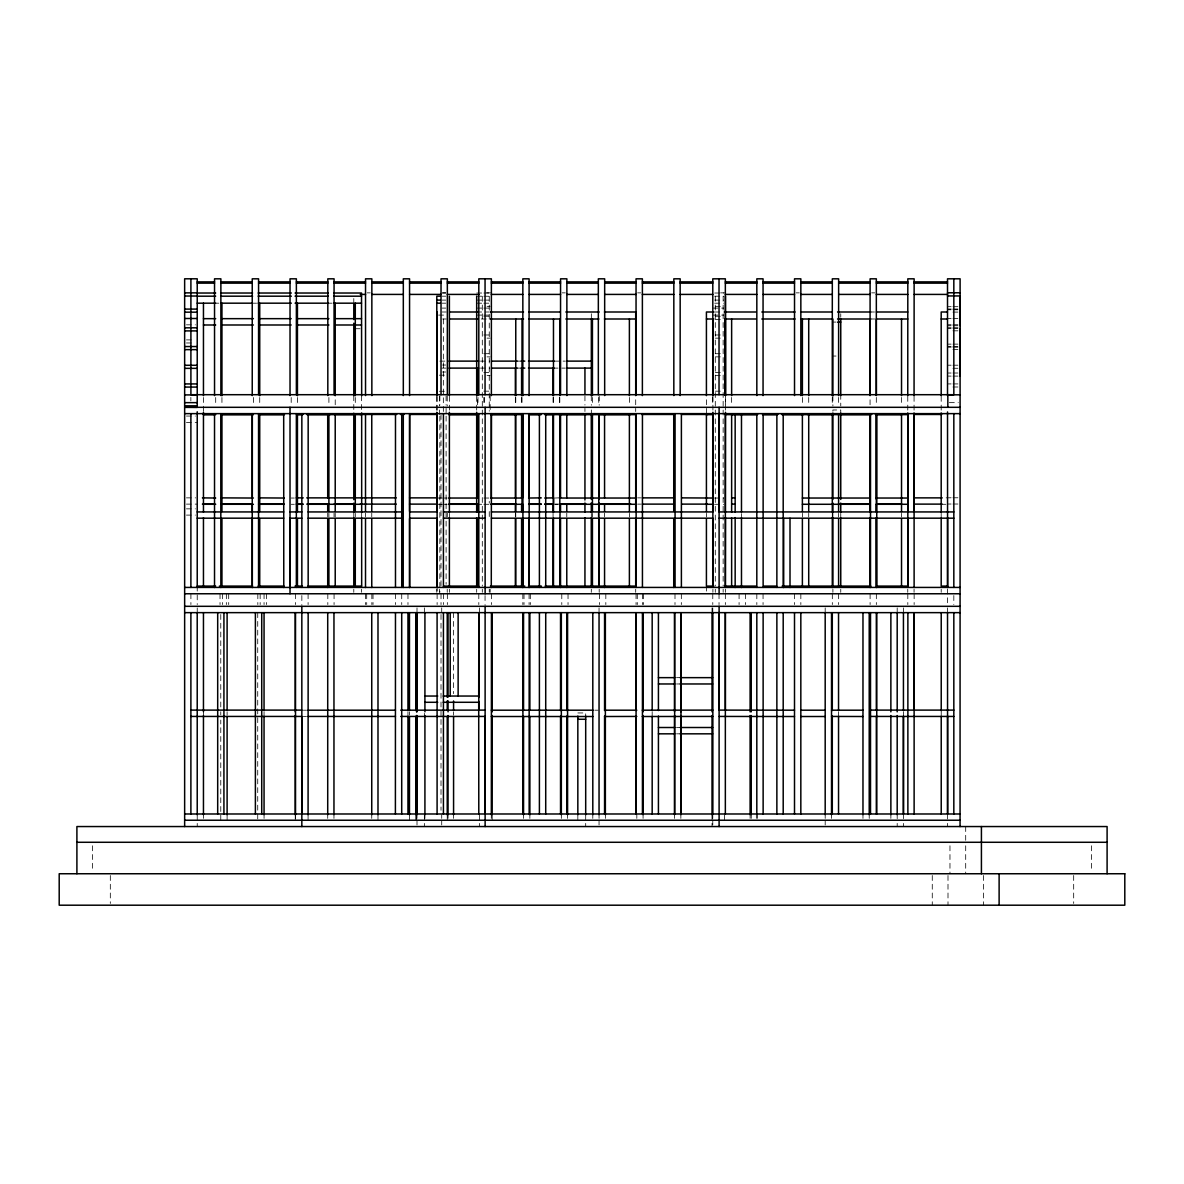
<?xml version="1.0" encoding="UTF-8"?>
<svg xmlns="http://www.w3.org/2000/svg" width="1184" height="1184" viewBox="0 0 1184 1184"><rect width="100%" height="100%" fill="white"/><g stroke="black" fill="none" stroke-linecap="round" stroke-linejoin="round"><path stroke-width="0.75" stroke-dasharray="5 3.75" d="M220.772 820.231L220.772 720.079M335.22 404.765L335.22 397.513M355.289 517.008L355.289 513.368M371.746 818.41L371.746 814.77M371.761 516.801L371.761 513.175M477.566 404.736L477.566 397.41M515.351 517.008L515.351 513.368M515.765 517.008L515.765 513.368M553.061 517.008L553.061 513.368M561.334 818.41L561.334 814.77M566.781 516.801L566.781 513.175M592.429 517.008L592.429 513.368M635.704 404.75L635.704 397.439M706.419 404.75L706.419 397.439M725.392 404.75L725.392 397.439M870.062 404.75L870.062 397.439M901.527 517.008L901.527 513.368M367.114 292.862L370.281 292.862M442.609 292.862L445.761 292.862M486.639 292.862L491.375 292.862M562.134 292.862L565.286 292.862M637.628 292.862L640.796 292.862M720.612 292.862L725.348 292.862M796.107 292.862L799.274 292.862M871.661 292.862L874.784 292.862M442.194 293.025L445.791 293.025M476.678 293.025L482.066 293.025M483.871 293.025L489.258 293.025L489.258 312.428M714.722 293.025L723.705 293.025M442.194 296.192L445.791 296.192M476.678 296.192L482.066 296.192M483.871 296.192L490.161 296.281M714.722 296.192L723.705 296.192M442.194 300.1L445.791 300.1M476.678 300.1L482.066 300.1M483.871 300.1L489.258 300.1M714.722 300.1L723.705 300.1M215.695 303.178L218.818 303.178M253.406 303.178L256.573 303.178M328.9 303.178L332.068 303.178M442.194 303.178L445.791 303.178M476.678 303.178L482.066 303.178M483.871 303.178L490.161 303.178M714.722 303.178L723.705 303.178M487.024 306.345L490.161 306.345M715.284 306.345L723.143 306.345M947.526 306.686L951.122 306.686M952.928 306.686L958.315 306.686M442.194 308.092L445.791 308.092M476.678 308.092L482.066 308.092M483.871 308.092L489.258 308.092M712.916 308.092L723.705 308.092M947.526 309.009L951.122 309.009M952.928 309.009L958.315 309.009M947.526 309.764L951.122 309.764M952.928 309.764L958.315 309.764M442.194 311.999L446.309 311.999M476.678 311.999L489.258 311.999M714.722 311.999L723.705 311.999M870.817 311.999L874.517 311.999M952.928 312.088L958.315 312.088M438.598 315.092L445.791 315.092M476.678 315.092L482.066 315.092M483.871 315.092L489.258 315.092M712.916 315.092L723.705 315.092M483.871 316.246L490.161 316.246M715.284 316.246L723.143 316.246M947.526 318.496L951.122 318.496M952.928 318.496L958.315 318.496M442.624 318.999L446.309 318.999M481.252 318.999L488.607 318.999M870.062 318.999L874.739 318.999M715.284 319.414L723.143 319.414M832.9 322.078L836.037 322.078M186.436 324.83L195.434 324.83M947.526 324.742L951.122 324.742M952.928 324.742L958.315 324.742M947.526 325.733L951.122 325.733M952.928 325.733L958.315 325.733M947.526 327.731L951.122 327.731M952.928 327.731L958.315 327.731M947.526 328.486L951.122 328.486M952.928 328.486L958.315 328.486M355.378 328.738L360.084 328.738M952.928 330.824L958.315 330.824M483.871 334.983L490.161 334.983M715.284 334.983L723.143 334.983M487.024 338.136L490.161 338.136M715.284 338.136L723.143 338.136M186.436 339.897L191.838 339.897M186.436 342.975L191.838 342.975M947.526 344.13L951.122 344.13M952.928 344.13L958.315 344.13M947.526 346.468L951.122 346.468M952.928 346.468L958.315 346.468M947.526 347.208L951.122 347.208M952.928 347.208L958.315 347.208M952.928 349.546L958.315 349.546M483.871 353.705L490.161 353.705M715.284 353.705L723.143 353.705M832.9 356.044L836.037 356.044M487.024 356.872L490.161 356.872M715.284 356.872L723.143 356.872M439.856 361.12L445.391 361.12M480.482 361.12L489.702 361.12M517.408 361.12L521.093 361.12M554.334 361.12L565.404 361.12M442.505 365.027L445.658 365.027M947.526 365.19L951.122 365.19M952.928 365.19L958.315 365.19M441.706 368.106L446.102 368.106M480.482 368.106L489.702 368.106M517.408 368.106L521.596 368.106M553.061 368.106L565.404 368.106M952.928 368.268L958.315 368.268M442.505 372.013L445.658 372.013M483.871 372.442L490.161 372.442M715.284 372.442L723.143 372.442M947.526 373.019L951.122 373.019M952.928 373.019L958.315 373.019M439.368 375.18L445.658 375.18M487.024 375.594L490.161 375.594M715.284 375.594L723.143 375.594M947.526 376.098L951.122 376.098M952.928 376.098L958.315 376.098M947.526 383.927L951.122 383.927M952.928 383.927L958.315 383.927M952.928 387.005L958.315 387.005M439.368 391.253L445.658 391.253M483.871 391.164L490.161 391.164M715.284 391.164L723.143 391.164M949.331 402.649L958.315 402.649M186.436 416.058L195.434 416.058M186.436 422.377L197.225 422.377M951.122 497.783L943.988 497.872M952.928 497.783L958.315 497.783M186.436 497.872L195.656 497.872M291.19 498.035L294.313 498.035M437.118 498.035L441.795 498.035M442.505 498.035L447.226 498.035M483.871 498.035L489.258 498.035L489.258 503.141M554.645 498.035L558.789 497.872M637.584 497.872L640.707 497.872M714.544 498.035L723.705 498.035M186.436 504.118L197.225 504.118M555.296 504.118L558.789 504.118M637.584 504.118L640.707 504.118M947.526 504.029L951.122 504.029M952.928 504.029L958.315 504.029M291.19 504.28L294.313 504.28M437.118 504.28L441.795 504.28M442.505 504.28L447.226 504.28M476.678 504.28L482.066 504.28M483.871 504.28L489.258 504.28M554.645 504.28L557.797 504.28M714.544 504.28L723.705 504.28M941.191 504.28L945.912 504.28M186.436 508.854L195.434 508.854M186.436 515.099L195.434 515.099M676.508 677.648L680.134 677.648M676.508 683.967L680.134 683.967M303.326 710.193L306.493 710.193M594.753 710.193L598.246 710.193M577.836 712.946L585.695 712.946L585.695 716.098M303.326 716.438L306.493 716.438M676.508 727.509L680.134 727.509M676.508 733.828L680.134 733.828M1091.382 845.776L1091.382 872.001M1073.681 875.494L1073.681 903.451M983.386 875.494L983.386 905.198M965.7 826.55L965.7 840.536M965.7 845.776L965.7 873.748M953.83 595.552L953.83 604.55M949.968 845.776L949.968 873.748M947.999 875.494L947.999 905.198M947.526 589.01L947.511 604.55M947.526 607.895L947.526 612.646M947.555 813.985L947.526 820.231M947.526 823.398L947.526 826.55M941.191 396.359L941.191 414.637M941.191 513.368L941.191 517.008M941.191 589.218L941.191 592.34M941.221 710.104L941.221 714.855M932.267 875.494L932.267 905.198M914.063 396.359L914.063 411.1M914.063 589.218L914.063 592.34M914.137 593.761L914.137 604.55M907.773 396.359L907.773 414.637M907.758 589.218L907.773 592.34M907.817 593.761L907.817 604.55M903.436 607.895L903.436 612.646M903.436 711.688L903.436 714.855M903.436 813.985L903.436 818.677M903.436 823.398L903.436 826.55M901.527 397.439L901.527 404.75M897.191 607.895L897.191 612.646M897.191 813.985L897.191 818.677M897.191 823.398L897.191 826.55M890.871 814.725L890.871 818.396M876.338 593.761L876.338 604.55M876.308 397.439L876.308 404.75M870.107 593.761L870.107 604.55M869.219 814.725L869.219 818.396M862.973 814.725L862.973 818.396M840.758 313.76L840.758 317.253M840.758 394.331L840.758 405.979M840.758 414.637L840.758 409.975L832.9 409.975L832.9 414.637M840.758 513.368L840.758 517.008M840.758 589.218L840.758 592.34M838.598 397.439L838.598 404.75M838.598 513.368L838.598 517.008M838.642 593.761L838.642 604.55M838.538 711.776L838.538 714.944M832.9 395.989L832.9 405.979M832.9 513.368L832.9 517.008M832.9 589.218L832.9 592.34M832.263 397.439L832.263 404.75M832.293 512.021L832.293 518.266M832.322 593.761L832.322 604.55M831.523 814.725L831.523 818.396M825.189 607.895L825.189 612.646M825.189 814.725L825.189 818.396M825.189 820.231L825.189 824.982M808.716 397.439L808.716 404.75M808.716 513.368L808.716 517.008M802.382 397.439L802.382 404.75M802.382 513.368L802.382 517.008M800.843 593.761L800.843 604.55M794.523 593.761L794.523 604.55M763.058 593.761L763.058 604.55M757.568 814.725L757.568 818.396M756.828 593.761L756.828 604.55M756.354 814.725L756.354 818.396M751.248 814.725L751.248 818.396M750.108 814.725L750.108 818.396M745.417 593.761L745.417 604.55M741.48 513.59L741.48 516.698M739.082 593.761L739.082 604.55M731.638 397.439L731.638 404.75M725.511 396.403L725.511 411.188M725.511 589.218L725.511 592.34M725.348 593.761L725.348 604.55M724.623 814.725L724.623 820.231M723.143 296.281L723.143 586.095M723.143 589.218L723.143 592.34M719.028 593.761L719.028 604.55M715.284 296.281L715.284 586.095M715.284 589.218L715.284 592.34M712.916 396.403L712.916 414.637M712.916 589.218L712.916 592.34M712.783 593.761L712.783 604.55M712.783 607.895L712.783 612.646M712.783 814.725L712.783 818.396M712.783 820.231L712.783 824.982M712.738 397.439L712.738 404.75M712.324 814.725L712.324 818.396M712.028 607.895L712.028 612.646M712.028 814.725L712.028 820.231M712.028 823.398L712.028 826.55M706.419 408.391L706.419 414.637M706.419 513.368L706.419 517.008M706.419 586.095L706.419 592.34M681.333 593.761L681.333 604.55M680.859 814.725L680.859 818.396M674.998 593.761L674.998 604.55M674.54 814.725L674.54 818.396M652.177 711.776L652.177 714.944M643.534 593.761L643.534 604.55M643.075 814.725L643.075 818.396M642.379 593.761L642.379 604.55M637.288 593.761L637.288 604.55M636.829 814.725L636.829 818.396M636.045 593.761L636.045 604.55M635.704 408.391L635.704 411.514M635.704 589.218L635.704 592.34M629.385 397.439L629.385 404.75M629.385 513.368L629.385 517.008M605.823 593.761L605.823 604.55M605.364 814.725L605.364 818.396M604.565 513.175L604.565 516.801M599.504 593.761L599.504 604.55M599.193 395.826L599.193 405.239M599.193 513.368L599.193 517.008M599.193 589.218L599.193 592.34M599.045 607.895L599.045 612.646M599.045 814.725L599.045 818.396M599.045 820.231L599.045 824.982M598.749 397.439L598.749 404.75M598.749 513.368L598.749 517.008M598.246 513.175L598.246 516.801M592.799 814.725L592.799 818.396M592.429 397.439L592.429 404.75M591.334 313.76L591.334 318.999M591.26 395.811L591.334 405.239M591.334 409.96L591.334 414.637M591.334 513.368L591.334 517.008M591.334 589.218L591.26 592.34M585.695 814.725L585.695 820.231M585.695 823.398L585.695 826.55M584.94 395.811L584.94 405.061M584.94 408.391L584.94 411.514M584.94 498.035L584.94 501.158M577.836 814.725L577.836 820.231M568.039 593.761L568.039 604.55M567.58 814.77L567.58 818.41M561.793 593.761L561.793 604.55M560.535 513.175L560.535 516.801M559.795 397.439L559.795 404.75M559.381 397.41L559.381 404.736M559.381 513.368L559.381 517.008M553.476 397.439L553.476 404.75M553.061 397.41L553.061 404.736M530.328 593.761L530.328 604.55M529.87 814.77L529.87 818.41M529.085 593.761L529.085 604.55M524.009 593.761L524.009 604.55M523.55 814.77L523.55 818.41M522.84 593.761L522.84 604.55M522.011 397.439L522.011 404.75M521.596 397.41L521.596 404.736M515.765 397.439L515.765 404.75M515.351 397.41L515.351 404.736M492.189 814.725L492.189 820.231M491.375 593.761L491.375 604.55M491.345 814.725L491.271 818.396M490.161 395.811L490.161 411.736M490.161 589.218L490.161 592.34M489.258 314.263L489.258 411.188M489.258 511.547L489.258 518.829M489.258 589.218L489.258 592.34M485.055 595.552L485.055 604.55M484.3 397.439L484.3 404.75M483.886 397.41L483.886 404.736M482.302 296.281L482.302 586.095M482.302 589.218L482.302 592.34M479.609 607.895L479.609 612.646M479.609 814.725L479.609 820.231M479.609 823.398L479.609 826.55M478.81 593.761L478.81 604.55M477.981 397.439L477.981 404.75M476.678 396.403L476.678 414.637M476.678 589.218L476.678 592.34M453.576 612.646L453.576 693.632M453.576 711.747L453.576 714.87M453.576 814.77L453.576 818.41M449.387 396.403L449.387 411.188M449.387 513.368L449.387 517.008M449.387 589.218L449.387 592.34M448.055 814.725L448.055 818.396M447.226 396.092L447.226 405.979M447.33 513.175L447.226 517.008M447.226 589.218L447.226 592.34M447.345 593.761L447.345 604.55M447.241 814.77L447.241 820.231M446.102 395.811L446.102 405.061M446.102 408.391L446.102 414.637M446.102 416.146L446.102 584.26M443.438 593.761L443.438 604.55M443.349 318.999L443.349 414.637M441.721 607.895L441.721 612.646M441.721 814.725L441.721 818.396M441.721 820.231L441.721 824.982M441.01 414.474L441.01 587.516M441.025 593.761L441.025 604.55M441.01 614.481L441.01 810.3M439.856 395.811L439.856 405.061M439.856 416.146L439.856 592.34M439.368 396.092L439.368 405.979M439.368 409.96L439.368 414.637M439.368 589.218L439.368 592.34M437.118 396.522L437.118 411.292M437.118 586.095L437.118 592.34M437.118 593.761L437.118 604.55M436.792 396.403L436.792 414.637M436.792 589.218L436.792 592.34M424.923 814.725L424.923 818.396M424.36 607.895L424.36 612.646M424.36 713.316L424.36 716.438M424.36 814.725L424.36 820.231M424.36 823.398L424.36 826.55M417.005 607.895L417.005 612.646M417.005 814.725L417.005 818.396M417.005 820.231L417.005 824.982M416.502 814.725L416.502 820.231M415.776 814.77L415.776 820.231M409.457 711.747L409.457 714.87M409.457 814.77L409.457 820.231M407.977 593.761L407.977 604.55M407.962 711.776L407.962 714.944M401.731 593.761L401.731 604.55M395.412 593.761L395.412 604.55M377.992 814.77L377.992 820.231M373.019 593.761L373.019 604.55M371.85 593.761L371.85 604.55M366.7 593.761L366.7 604.55M365.516 513.175L365.516 516.801M365.53 593.761L365.53 604.55M361.668 395.737L361.52 411.514M361.668 513.368L361.668 517.008M361.52 589.218L361.668 592.34M355.289 397.513L355.289 404.765M353.794 298.516L353.794 303.77M353.794 395.737L353.794 414.637M353.794 513.368L353.794 517.008M353.794 589.218L353.794 592.34M335.22 513.368L335.22 517.008M334.051 513.175L334.051 516.801M334.066 593.761L334.066 604.55M333.962 814.77L333.962 818.41M328.9 397.513L328.9 404.765M328.9 513.368L328.9 517.008M327.82 593.761L327.82 604.55M327.716 513.175L327.716 516.801M327.716 814.77L327.716 818.41M308.092 593.761L308.092 604.55M308.077 814.77L308.077 820.231M301.846 595.552L301.846 604.55M297.436 397.513L297.436 404.765M295.526 593.761L295.526 604.55M295.526 814.725L295.526 818.396M295.245 814.725L295.245 820.231M291.19 397.513L291.19 404.765M266.474 593.761L266.474 604.55M264.062 593.761L264.062 604.55M264.062 711.747L264.047 714.944M264.062 814.77L264.062 818.41M260.154 593.761L260.154 604.55M259.725 397.513L259.725 404.765M257.831 593.761L257.831 604.55M257.727 612.646L257.727 820.231M253.406 397.513L253.406 404.765M228.69 593.761L228.69 604.55M227.106 711.747L227.106 714.87M227.106 814.77L227.106 820.231M226.351 593.761L226.351 604.55M222.37 593.761L222.37 604.55M221.941 397.513L221.941 404.765M220.772 614.481L220.772 708.358M220.772 711.747L220.772 714.87M220.032 593.761L220.032 604.55M215.695 397.513L215.695 404.765M203.456 397.484L203.456 414.637M203.456 710.193L203.456 716.438M203.456 814.725L203.456 818.396M197.225 586.095L197.225 604.55M197.225 607.954L197.225 612.646M197.225 814.725L197.225 820.32M197.225 823.442L197.225 826.55M190.861 397.365L190.861 400.962M190.905 593.761L190.905 604.55M110.319 875.494L110.319 903.451M92.618 845.776L92.618 872.001"/><path stroke-width="1.5" d="M259.725 395.708L259.725 303.178M290.021 587.427L290.021 518.178L301.846 518.178M301.831 813.985L301.846 716.438L190.89 716.438M327.716 814.77L327.716 612.646M335.22 395.708L335.22 303.178M355.289 586.095L355.289 518.829M355.289 511.547L355.289 414.637M371.746 814.77L371.746 612.646M371.761 587.516L371.761 518.622M371.761 511.37L371.761 414.474M395.486 413.63L395.486 587.427M409.457 710.193L409.457 612.646M437.088 813.985L437.088 612.646M437.118 586.095L437.118 518.829M477.566 395.574L477.566 368.106M478.795 710.104L478.795 612.646L478.706 697.613M485.114 813.985L485.114 716.438L400.71 716.438M491.286 497.872L491.286 414.474M515.351 586.095L515.351 518.829M515.351 511.547L515.351 504.28M515.765 586.095L515.765 518.829M515.765 511.547L515.765 414.637M522.914 813.985L522.914 612.646M522.914 587.427L522.914 413.63M523.55 710.193L523.55 612.646M529.159 612.646L529.159 813.985M529.07 587.516L529.07 518.622M529.159 413.63L529.159 587.427M553.061 586.095L553.061 518.829M553.061 511.547L553.061 504.28M553.476 586.095L553.476 517.882M553.476 512.346L553.476 414.637M561.334 814.77L561.334 612.646M566.781 587.516L566.781 518.622M566.781 511.37L566.781 504.118M592.429 586.095L592.429 518.829M592.429 511.547L592.429 414.637M604.565 497.872L604.565 414.474M635.704 395.619L635.704 311.999L604.447 311.999M675.072 413.63L675.072 587.427M706.419 395.619L706.419 311.999L713.804 311.999M719.102 612.646L719.102 710.104L794.508 710.193M719.102 413.63L719.102 511.932L953.83 511.932M725.348 710.104L725.348 612.646L725.348 813.985M725.348 413.63L725.348 587.427M725.392 395.619L725.392 318.999M756.813 612.646L756.813 813.985M756.813 413.63L756.813 587.427M763.132 612.646L763.132 813.985M802.382 511.547L802.382 414.637M870.062 318.999L870.062 395.619L870.107 278.817L876.338 278.817L876.338 395.56L876.308 318.999L907.758 318.999M870.506 413.63L870.506 587.427M876.752 612.646L876.752 813.985M876.752 413.63L876.752 587.427M901.527 586.095L901.527 518.829M901.527 511.547L901.527 414.637M903.436 716.438L903.436 813.985L903.436 716.083M907.758 518.829L907.758 586.095L876.367 586.095L876.308 518.829M907.758 511.547L907.758 504.28L876.308 504.28M907.876 612.646L907.876 813.985M907.876 511.932L907.876 413.63M914.122 710.104L914.122 612.646L914.122 813.985M914.122 511.932L914.122 413.63M947.585 716.438L947.585 813.985L947.526 612.646M947.585 518.178L947.585 587.427L947.526 411.958M960.106 376.098L960.106 328.486M960.106 325.733L960.106 295.941L947.526 295.941M197.225 281.881L214.541 281.881M220.875 281.881L252.236 281.881M258.571 281.881L290.036 281.881M296.37 281.881L327.82 281.881M334.066 281.881L365.53 281.881M371.85 281.881L403.315 281.881M409.56 281.881L441.025 281.881M447.345 281.881L478.81 281.881M491.375 281.881L522.84 281.881M529.085 281.881L560.55 281.881M566.87 281.881L598.334 281.881M604.669 281.881L636.045 281.881M642.379 281.881L673.829 281.881M680.164 281.881L712.783 281.881M725.348 281.881L756.828 281.881M763.058 281.881L794.523 281.881M800.843 281.881L832.322 281.881M838.642 281.881L870.107 281.881M876.338 281.881L907.817 281.881M914.137 281.881L947.511 281.881M197.225 283.139L214.541 283.139M220.875 283.139L252.236 283.139M258.571 283.139L290.036 283.139M296.37 283.139L327.82 283.139M334.066 283.139L365.53 283.139M371.85 283.139L403.315 283.139M409.56 283.139L441.025 283.139M447.345 283.139L478.81 283.139M491.375 283.139L522.84 283.139M529.085 283.139L560.55 283.139M566.87 283.139L598.334 283.139M604.669 283.139L636.045 283.139M642.379 283.139L673.829 283.139M680.164 283.139L712.783 283.139M725.348 283.139L756.828 283.139M763.058 283.139L794.523 283.139M800.843 283.139L832.322 283.139M838.642 283.139L870.107 283.139M876.338 283.139L907.817 283.139M914.137 283.139L947.511 283.139M184.645 292.862L197.225 292.862M947.526 292.774L960.106 292.774M197.225 293.025L215.68 293.025M221.216 293.025L252.606 293.025M258.142 293.025L291.368 293.025M295.068 293.025L328.294 293.025M333.829 293.025L361.52 293.025L361.668 395.737M360.276 294.416L365.53 294.416M371.85 294.416L403.315 294.416M409.56 294.416L441.025 294.416M447.345 294.416L478.81 294.416M491.375 294.416L522.84 294.416M529.085 294.416L560.55 294.416M566.87 294.416L598.334 294.416M604.669 294.416L636.045 294.416M642.379 294.416L673.829 294.416M680.164 294.416L712.783 294.416M725.348 294.416L756.828 294.416M763.058 294.416L794.523 294.416M800.843 294.416L832.322 294.416M838.642 294.416L870.107 294.416M876.338 294.416L907.817 294.416M914.137 294.416L947.511 294.416M184.645 296.03L197.225 296.03M197.225 296.192L215.68 296.192M221.216 296.192L252.606 296.192M258.142 296.192L291.368 296.192M295.068 296.192L328.294 296.192M333.829 296.192L361.52 296.192M440.389 296.192L436.792 296.192L436.792 395.634M436.792 300.1L440.389 300.1M197.225 303.178L215.68 303.178M221.216 303.178L252.606 303.178M258.142 303.178L291.368 303.178M295.068 303.178L328.294 303.178M333.829 303.178L361.52 303.178M436.792 303.178L440.389 303.178M184.645 309.098L197.225 309.098M449.979 311.999L477.566 311.999M490.442 311.999L523.535 311.999M529.056 311.999L560.313 311.999M565.834 311.999L599.193 311.999M724.889 311.999L756.295 311.999M761.83 311.999L795.086 311.999M800.621 311.999L832.026 311.999M837.576 311.999L870.817 311.999M876.367 311.999L907.758 311.999M947.481 311.999L941.191 311.999L941.191 395.619M184.645 312.176L197.225 312.176M184.645 318.496L197.225 318.496M203.456 318.659L215.695 318.659M221.941 318.659L253.406 318.659M259.725 318.659L291.19 318.659M297.436 318.659L328.9 318.659M335.22 318.659L361.52 318.659M449.979 318.999L477.566 318.999M490.442 318.999L523.535 318.999M529.056 318.999L560.313 318.999M565.834 318.999L598.926 318.999M604.447 318.999L635.704 318.999M706.419 318.999L713.804 318.999M724.889 318.999L756.295 318.999M761.83 318.999L795.086 318.999M800.621 318.999L832.026 318.999M837.576 318.999L870.817 318.999M941.191 318.999L947.481 318.999M837.621 322.166L840.758 322.078M203.456 324.993L215.695 324.993M221.941 324.993L253.406 324.993M259.725 324.993L291.19 324.993M297.436 324.993L328.9 324.993M335.22 324.993L361.52 324.993M184.645 327.82L197.225 327.82M184.645 330.898L197.225 330.898M184.645 346.542L197.225 346.542M184.645 349.635L197.225 349.635M449.091 361.12L478.632 361.12M491.552 361.12L517.408 361.12M521.093 361.12L524.793 361.12M528.478 361.12L554.334 361.12M567.254 361.12L591.26 361.12M184.645 365.279L197.225 365.279M449.091 368.106L478.632 368.106M491.552 368.106L517.408 368.106M521.093 368.106L524.793 368.106M528.478 368.106L554.334 368.106M567.254 368.106L591.26 368.106M184.645 368.357L197.225 368.357M184.645 383.927L197.225 383.927M184.645 387.079L197.225 387.079M184.645 394.908L197.225 394.908M947.526 394.82L960.106 394.82M184.645 402.649L197.225 402.649M184.645 405.816L197.225 405.816M960.15 407.311L184.645 407.311L197.225 407.4L197.225 278.802L184.645 278.802L184.645 826.55M184.645 413.63L960.15 413.63M203.13 414.474L214.23 414.474M221.615 414.474L253.05 414.474M258.6 414.474L284.471 414.474M297.376 414.474L302.897 414.474M306.582 414.474L330.499 414.474M334.169 414.474L354.416 414.474M359.936 414.474L396.729 414.474M400.414 414.474L404.084 414.474M437.207 414.474L409.605 414.474L409.546 511.37M450.083 414.474L477.685 414.474M490.561 414.474L516.357 414.474M529.263 414.474L540.304 414.474M545.839 414.474L553.209 414.474M558.73 414.474L586.361 414.474M598.246 414.474L630.584 414.474M641.639 414.474L674.791 414.474M682.162 414.474L707.958 414.474M731.89 414.474L757.656 414.474M763.177 414.474L777.903 414.474M781.573 414.474L803.655 414.474M807.34 414.474L833.092 414.474M840.462 414.474L871.735 414.474M875.42 414.474L901.187 414.474M914.063 414.474L941.665 414.474M203.456 414.637L215.695 414.637M253.406 414.637L221.941 414.637L221.941 511.547M284.204 414.637L259.725 414.637L259.725 511.547M302.675 414.637L297.436 414.637L297.436 511.547M307.929 414.637L361.52 414.637M448.825 414.637L477.981 414.637M490.886 414.637L522.011 414.637L522.011 511.547M528.582 414.637L541.236 414.637M544.729 414.637L635.704 414.637L635.704 511.547M725.392 414.637L757.035 414.637M762.481 414.637L776.985 414.637M782.432 414.637L870.062 414.637M907.758 414.637L876.308 414.637L876.308 511.547M202.405 497.872L215.695 498.035M220.86 497.872L253.406 498.035M258.556 497.872L284.204 498.035M296.266 497.872L303.252 497.872M306.745 497.872L396.226 497.872M409.546 497.872L437.518 497.872M448.825 498.035L477.981 498.035M490.886 498.035L522.011 498.035M528.582 498.035L541.31 497.872M544.729 498.035L553.55 497.872M559.381 498.035L635.704 498.035M642.276 497.872L673.74 497.872M681.88 497.872L712.738 498.035M731.89 497.872L735.16 497.872M802.382 498.035L870.062 498.035M876.308 498.035L907.758 498.035M914.122 497.872L942.227 497.872M202.405 504.118L214.526 504.118M220.86 504.118L252.325 504.118L252.325 511.37M258.556 504.118L283.775 504.118M296.266 504.118L303.252 504.118M306.745 504.118L327.716 504.118L327.716 511.37M334.051 504.118L355.022 504.118M360.262 504.118L396.226 504.118M409.546 504.118L437.518 504.118M449.18 504.118L476.871 504.118M491.286 504.118L515.75 504.118M529.07 504.118L541.31 504.118M544.803 504.118L553.55 504.118M586.006 504.118L560.535 504.118L560.535 511.37M598.246 504.118L630.791 504.118M642.276 504.118L673.74 504.118M681.88 504.118L707.248 504.118M731.89 504.118L735.16 504.118M840.285 504.118L870.003 504.118M876.323 504.118L900.802 504.118M914.122 504.118L942.227 504.118M203.456 504.28L215.695 504.28M221.941 504.28L253.406 504.28M259.725 504.28L284.204 504.28M297.436 504.28L302.675 504.28M307.929 504.28L361.52 504.28M448.825 504.28L477.981 504.28M490.886 504.28L522.011 504.28M528.582 504.28L541.236 504.28M544.729 504.28L553.476 504.28L553.476 498.035M559.381 504.28L635.704 504.28M706.419 504.28L712.738 504.28M802.382 504.28L870.062 504.28M197.21 511.932L283.686 511.932M290.021 511.932L301.846 511.932M308.166 511.932L401.731 511.932M409.634 511.932L437.103 511.932M443.423 511.932L485.129 511.932M491.449 511.932L712.857 511.932M197.21 518.178L283.686 518.178M308.166 518.178L401.731 518.178M409.634 518.178L437.103 518.178M443.423 518.178L485.129 518.178M491.449 518.178L712.857 518.178M719.102 518.178L953.83 518.178M197.225 586.095L215.68 586.095M219.366 586.095L252.606 586.095M258.142 586.095L283.982 586.095M295.068 586.095L302.453 586.095M307.988 586.095L361.52 586.095M443.985 586.095L478.632 586.095M490.442 586.095L524.793 586.095M528.478 586.095L541.414 586.095M545.099 586.095L635.704 586.095L635.704 518.829M713.804 586.095L706.419 586.095L706.419 518.829M724.889 586.095L756.295 586.095M763.68 586.095L776.615 586.095M782.15 586.095L870.817 586.095M947.481 586.095L941.191 586.095L941.191 517.941M184.645 587.427L960.15 587.427M184.645 593.761L960.15 593.761M184.645 606.312L960.15 606.312M184.645 612.646L960.15 612.646M658.422 677.648L674.702 677.648M680.134 677.648L712.694 677.648M658.422 683.967L674.702 683.967M680.134 683.967L712.694 683.967M424.923 696.044L437.74 696.044M443.23 696.044L478.025 696.044M424.923 702.29L437.74 702.29M443.23 702.29L478.025 702.29M190.89 710.104L301.846 710.104M308.077 710.193L395.471 710.193M400.71 710.193L485.114 710.104M491.286 710.193L592.992 710.193M604.565 710.193L636.829 710.193M642.276 710.193L712.857 710.104M800.828 710.193L825.307 710.193M831.523 710.193L863.018 710.193M870.506 710.104L953.83 710.104M308.077 716.438L395.471 716.438M491.286 716.512L592.992 716.512M604.565 716.512L636.829 716.438M642.276 716.512L712.857 716.438M719.102 716.438L794.508 716.512M800.828 716.512L825.307 716.512M831.523 716.438L863.018 716.512M870.506 716.438L953.83 716.438M577.836 719.265L585.695 719.265M658.422 727.509L674.702 727.509M680.134 727.509L712.694 727.509M658.422 733.828L674.702 733.828M680.134 733.828L712.694 733.828M184.645 813.985L960.15 813.985M184.645 820.231L960.15 820.231M76.901 842.283L1107.099 842.283M1107.099 873.748L1107.099 826.55L76.901 826.55L76.901 873.748M999.118 873.748L999.118 905.198M981.418 826.55L981.418 873.748M960.061 826.55L960.106 278.802L947.511 278.817L947.526 395.456M953.83 278.817L953.83 394.701L190.905 394.701L190.905 278.817M953.83 413.63L953.83 587.427M953.83 612.646L953.83 813.985M947.836 394.701L947.836 407.281M941.191 412.95L941.191 512.42M941.221 612.646L941.221 710.548M941.221 716.083L941.221 813.985M914.063 395.619L914.137 278.817L907.817 278.817L907.758 395.619M914.063 412.95L914.122 587.516M907.773 412.95L907.876 587.427M903.436 612.646L903.436 710.548M901.527 318.999L901.527 395.619M897.191 612.646L897.191 711.85M897.191 715.521L897.191 814.725M890.871 612.646L890.871 711.85M890.871 715.521L890.871 814.725M876.323 414.474L876.323 499.145M876.323 504.68L876.323 512.036M876.323 517.556L876.323 587.516M876.323 612.646L876.323 710.548M876.323 716.083L876.323 813.985M870.506 612.646L870.506 813.985M870.003 414.474L870.003 512.036M870.003 517.556L870.003 587.516M870.003 612.646L870.003 710.548M870.003 716.083L870.003 813.985M869.219 612.646L869.219 814.725M862.973 612.646L862.973 814.725M840.758 318.999L840.758 395.545M840.758 413.053L840.758 499.441M840.758 503.052L840.758 512.346M840.758 517.822L840.758 586.095M838.598 395.619L838.642 278.817L832.322 278.817L832.263 395.619M838.598 414.637L838.598 511.547M838.598 518.829L838.598 586.095M838.538 612.646L838.538 710.548M838.538 716.083L838.538 813.985M832.9 318.999L832.9 395.545M832.9 413.053L832.9 499.441M832.9 503.052L832.9 512.346M832.9 517.822L832.9 586.095M832.293 414.474L832.293 512.036M832.293 517.556L832.293 587.516M832.293 612.646L832.293 710.548M832.293 716.083L832.293 813.985M831.523 612.646L831.523 814.725M825.189 612.646L825.189 814.725M808.716 318.999L808.716 395.619M808.716 414.637L808.716 511.547M808.716 518.829L808.716 586.095M802.382 318.999L802.382 395.619M802.382 518.829L802.382 586.095M800.843 395.56L800.843 278.817L794.523 278.817L794.523 395.56M800.828 612.646L800.828 813.985M794.508 612.646L794.508 813.985M790.009 518.266L790.009 587.516M783.69 518.266L783.69 587.516M783.201 413.63L783.201 587.427M783.201 612.646L783.201 813.985M776.867 413.63L776.867 587.427M776.867 612.646L776.867 813.985M763.132 413.63L763.132 587.427M763.058 395.56L763.058 278.817L756.828 278.817L756.828 395.56M751.248 612.646L751.248 711.85M751.248 715.521L751.248 814.725M750.108 612.646L750.108 711.85M750.108 715.521L750.108 814.725M741.48 414.474L741.48 512.036M741.48 517.556L741.48 587.516M735.16 414.474L735.16 512.036M735.16 517.556L735.16 587.516M731.638 318.999L731.638 395.619M731.638 414.637L731.638 512.346M731.638 517.882L731.638 586.095M725.511 296.192L725.511 395.634M725.511 412.284L725.392 512.346M725.511 517.689L725.392 586.095M725.348 394.701L725.348 278.817L712.783 278.817L712.916 395.634M719.028 278.817L719.028 394.701M719.102 407.311L719.102 593.761M719.102 606.312L719.102 826.55M712.916 412.284L712.857 587.427M712.857 612.646L712.857 813.985M712.738 318.999L712.738 395.619M712.738 511.547L712.738 414.637L706.419 414.637L706.419 511.547M712.738 518.829L712.738 586.095M712.028 612.646L712.028 711.85M712.028 715.521L712.028 814.725M681.392 413.63L681.392 587.427M680.978 612.646L680.978 813.985M680.859 612.646L680.859 711.85M680.859 715.521L680.859 814.725M680.164 395.56L680.164 278.817L673.829 278.817L673.829 395.56M674.658 612.646L674.658 813.985M674.54 612.646L674.54 711.85M674.54 715.521L674.54 814.725M673.74 414.474L673.74 511.37M673.74 518.622L673.74 587.516M658.422 612.646L658.422 710.548M658.422 716.083L658.422 813.985M652.177 612.646L652.177 710.548M652.177 716.083L652.177 813.985M643.075 612.646L643.075 711.85M643.075 715.521L643.075 814.725M642.379 395.56L642.379 278.817L636.045 278.817L636.045 394.701M642.438 413.63L642.438 587.427M642.438 612.646L642.438 813.985M636.119 413.63L636.119 587.427M636.03 710.548L636.03 612.646L636.119 813.985L636.03 716.083M629.385 318.999L629.385 395.619M629.385 414.637L629.385 511.547M629.385 518.829L629.385 586.095M605.364 612.646L605.364 814.725M604.669 395.56L604.669 278.817L598.334 278.817L598.334 394.701M604.565 504.118L604.565 511.37M604.565 518.622L604.565 587.516M604.565 612.646L604.565 710.548M604.565 716.083L604.565 813.985M599.193 414.459L599.193 499.441M599.193 503.052L599.193 512.346M599.193 517.822L599.193 586.095M599.045 612.646L599.045 814.725M598.749 414.637L598.749 511.547M598.749 518.829L598.749 586.095M592.799 612.646L592.799 814.725M592.429 318.999L592.429 395.619M591.334 318.999L591.334 395.53M591.26 414.296L591.334 499.441M591.26 502.963L591.334 512.346M591.26 517.748L591.26 586.095M585.695 716.098L585.695 814.725M584.94 368.106L584.94 393.976M584.94 414.296L584.94 499.278M584.94 502.963L584.94 512.198M584.94 517.748L584.94 586.095M577.836 716.098L577.836 814.725M567.58 612.646L567.58 814.77M566.87 395.56L566.87 278.817L560.55 278.817L560.55 394.701M566.781 414.474L566.781 497.872M566.781 612.646L566.781 710.548M566.781 716.083L566.781 813.985M560.535 414.474L560.535 497.872M560.535 518.622L560.535 587.516M560.535 612.646L560.535 710.548M560.535 716.083L560.535 813.985M559.795 318.999L559.795 395.619M559.795 414.637L559.795 512.346M559.795 517.882L559.795 586.095M553.476 318.999L553.476 395.619M553.061 368.106L553.061 395.574M553.061 414.637L553.061 498.035M545.72 413.63L545.72 587.427M545.72 612.646L545.72 813.985M539.401 413.63L539.401 587.427M539.401 612.646L539.401 813.985M529.87 612.646L529.87 710.193M529.87 716.438L529.87 814.77M529.085 395.56L529.085 278.817L522.84 278.817L522.84 395.56M529.07 414.474L529.07 497.872M523.55 716.438L523.55 814.77M522.751 414.474L522.751 497.872M522.751 504.118L522.751 511.37M522.751 518.622L522.751 587.516M522.751 612.646L522.751 710.548M522.751 716.083L522.751 813.985M522.011 318.999L522.011 395.619M522.011 518.829L522.011 586.095M521.596 368.106L521.596 395.574M521.596 414.637L521.596 498.035M521.596 504.28L521.596 511.547M521.596 518.829L521.596 586.095M515.765 318.999L515.765 395.619M515.351 368.106L515.351 395.574M515.351 414.637L515.351 498.035M492.189 612.646L492.189 711.85M492.189 715.521L492.085 814.77M491.375 395.56L491.375 278.817L478.81 278.817L478.81 394.701M491.449 413.63L491.286 587.516M491.449 612.646L491.345 814.725M485.129 407.311L485.129 593.761M485.114 606.312L485.129 826.55M485.055 278.817L485.055 394.701M478.795 413.63L478.795 587.427M478.706 701.313L478.795 813.985M477.566 414.637L477.566 498.035M477.566 504.28L477.566 511.547M477.566 518.829L477.566 586.095M476.678 296.192L476.678 395.634M476.678 412.284L476.678 512.346M476.678 517.689L476.678 586.095M458.134 612.646L458.134 696.044M453.576 700.987L453.576 710.193M453.576 716.438L453.576 814.77M450.216 612.646L450.216 696.044M449.387 296.192L449.387 395.634M449.387 412.284L449.387 512.346M449.387 517.689L449.387 586.095M448.055 612.646L448.055 697.154M448.055 700.824L448.055 711.85M448.055 715.521L448.055 814.725M447.345 394.701L447.345 278.817L441.025 278.817L441.025 394.701M447.241 612.646L447.241 697.302M447.241 700.987L447.241 710.193M447.241 716.438L447.241 814.77M443.423 413.63L443.423 587.427M443.423 612.646L443.423 813.985M437.118 311.999L437.118 394.672M437.118 413.127L437.103 587.427M436.792 412.284L436.792 512.346M436.792 517.689L436.792 586.095M424.923 612.646L424.923 711.85M424.923 715.521L424.923 814.725M417.005 612.646L417.005 711.85M417.005 715.521L417.005 814.725M416.502 612.646L416.502 711.85M416.502 715.521L416.502 814.725M415.776 612.646L415.776 710.193M415.776 716.438L415.776 814.77M409.634 413.63L409.634 587.427M409.56 395.56L409.56 278.817L403.315 278.817L403.315 395.56M409.546 518.622L409.546 587.516M409.457 716.438L409.457 814.77M407.962 612.646L407.962 710.548M407.962 716.083L407.962 813.985M403.3 413.63L403.211 587.516M401.731 413.63L401.731 587.427M401.716 612.646L401.716 813.985M395.471 612.646L395.397 813.985M377.992 612.646L377.992 814.77M371.85 395.56L371.85 278.817L365.53 278.817L365.53 395.56M365.516 414.474L365.516 511.37M365.516 518.622L365.516 587.516M361.668 412.964L361.668 512.554M361.668 517.882L361.668 586.095M355.289 303.178L355.289 395.708M353.794 303.77L353.794 319.591M353.794 323.202L353.794 395.737M353.794 413.246L353.794 499.678M353.794 503.141L353.794 512.554M353.794 517.882L353.794 586.095M335.22 414.637L335.22 511.547M335.22 518.829L335.22 586.095M334.066 394.701L334.066 278.817L327.82 278.817L327.82 395.56M333.962 612.646L333.962 814.77M328.9 414.637L328.9 511.547M328.9 518.829L328.9 586.095M327.716 414.474L327.716 497.872M327.716 518.622L327.716 587.516M308.166 413.63L308.166 587.427M308.166 612.646L308.077 814.77M301.846 413.63L301.846 587.427M301.831 606.312L301.831 826.55M297.436 303.178L297.436 395.708M297.436 518.829L297.436 586.095M296.37 394.701L296.37 278.817L290.036 278.817L290.036 395.56M296.355 413.63L296.355 587.427M295.512 612.646L295.526 814.725M295.245 612.646L295.245 711.85M295.245 715.521L295.245 814.77M290.021 407.311L290.021 593.761M283.686 413.63L283.775 587.516M264.062 612.646L264.047 710.548M264.047 716.083L264.062 814.77M261.723 612.646L261.723 813.985M259.725 518.829L259.725 586.095M258.571 394.701L258.571 278.817L252.236 278.817L252.236 395.56M258.556 413.63L258.556 587.427M255.389 612.646L255.389 813.985M252.325 414.474L252.325 497.872M252.325 518.622L252.325 587.516M252.236 413.63L252.236 587.427M227.106 612.646L227.106 710.193M227.106 716.438L227.106 814.77M223.924 612.646L223.924 813.985M221.941 303.178L221.941 395.708M221.941 518.829L221.941 586.095M220.875 395.56L220.875 278.817L214.541 278.817L214.541 395.56M220.772 413.63L220.86 587.516M217.693 612.646L217.693 813.985M214.526 413.63L214.526 587.516M203.456 303.178L203.456 395.634M203.456 412.284L203.456 512.139M203.456 517.689L203.456 586.095M203.456 612.646L203.456 711.85M203.456 715.521L203.456 814.725M197.225 411.766L197.225 587.516M197.21 612.646L197.225 814.725M190.89 413.63L190.89 587.427M190.89 612.646L190.89 813.985M1124.8 873.748L59.2 873.748L59.2 905.198L1124.8 905.198L1124.8 873.748"/></g></svg>
